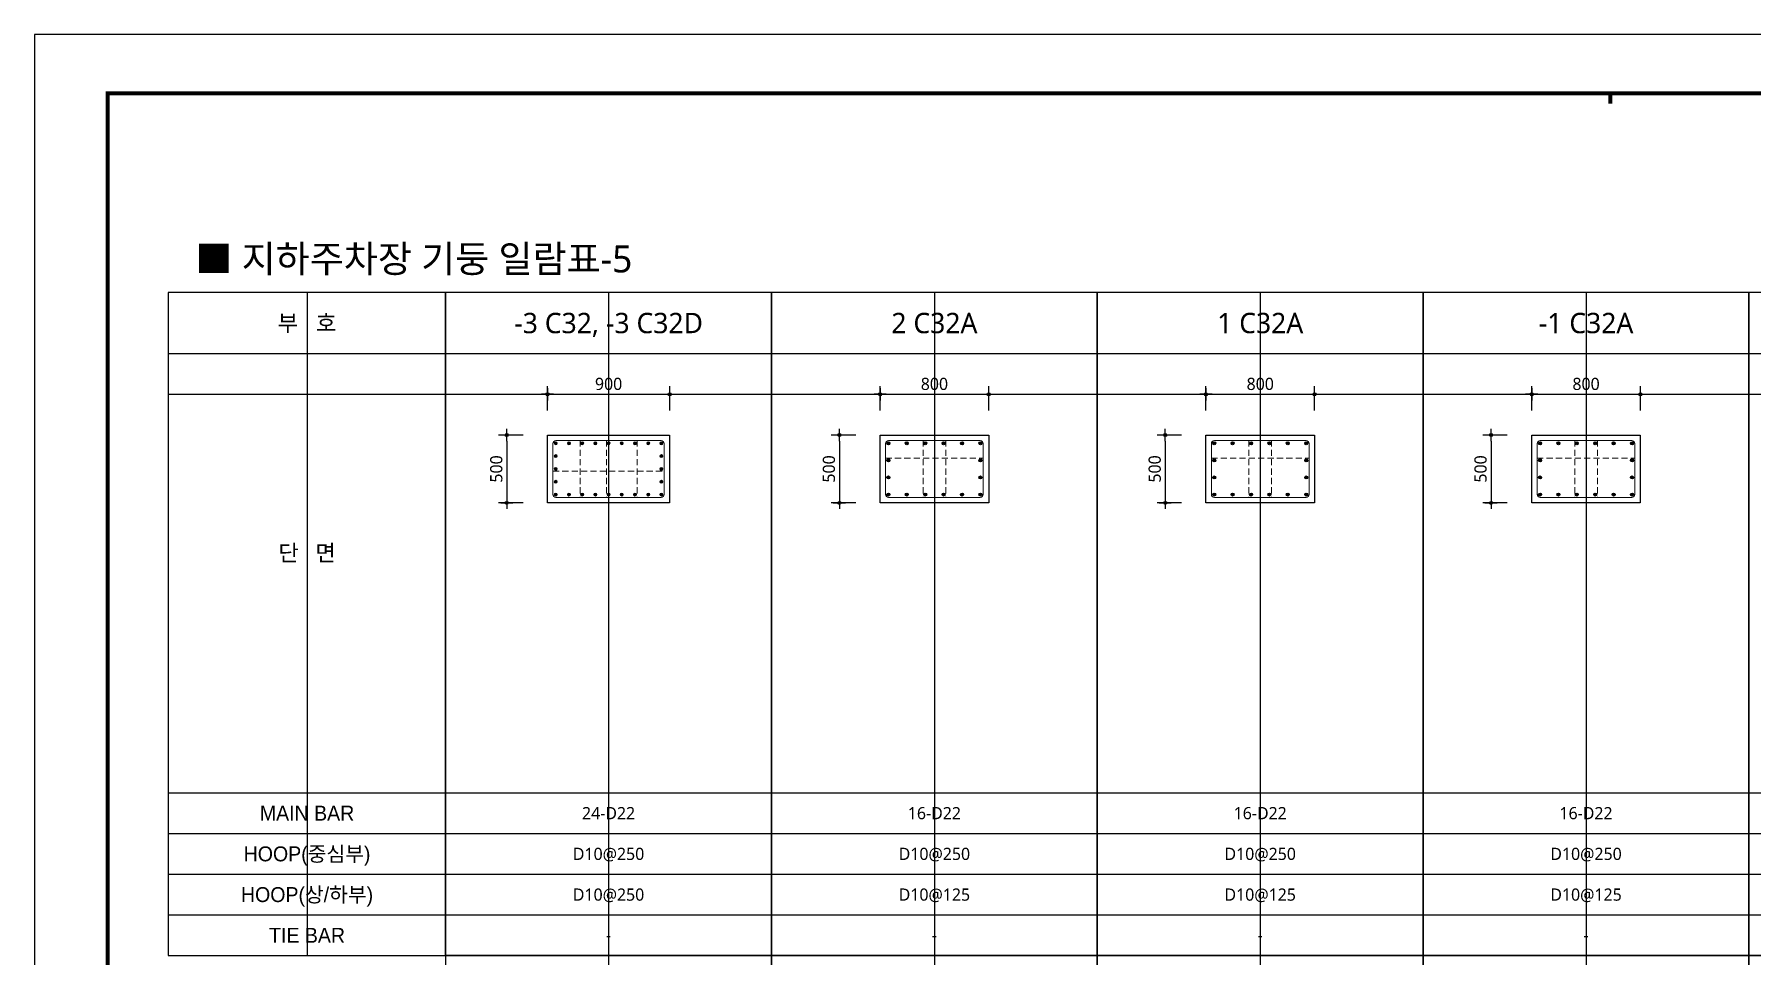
# Model space of a CAD drawing. Header units: millimetres. Extents: x 0 to 252030, y -124740 to 196020.
# Drawn here: x 126030 to 138680, y 171412 to 178200 of the extents above; entities that cross this region are included whole.
import ezdxf
from ezdxf.enums import TextEntityAlignment as Align

# ---------------------------------------------------------------- set-up
doc = ezdxf.new("R2010")
doc.units = ezdxf.units.MM
doc.header["$LTSCALE"] = 30
doc.linetypes.add('HID', pattern=[2.3, 1.5, -0.8])
doc.layers.get('DEFPOINTS').update_dxf_attribs({"color": 142})
for name, color, linetype in [('0-SEC1', 3, 'Continuous'), ('CON', 2, 'Continuous'), ('DIM', 7, 'Continuous'), ('S-철근', 3, 'Continuous'), ('SHEET', 7, 'Continuous'), ('TEXT', 6, 'Continuous'), ('TXT', 3, 'Continuous'), ('XR-FORM_(도룡동)$0$Sheet', 7, 'Continuous')]:
    doc.layers.add(name, color=color, linetype=linetype)
doc.layers.add('HoopBar', color=1, linetype='Continuous', lineweight=0)
doc.layers.add('TieBar', color=7, linetype='HID', lineweight=0)
doc.styles.get("Standard").update_dxf_attribs({"font": 'malgun.ttf'})
doc.styles.add('돋움', font='Dotum.ttf')
doc.styles.add('맑은 고딕', font='malgun.ttf')
doc.dimstyles.new('30NDIM', dxfattribs={"dimscale": 50, "dimtxt": 3, "dimasz": 1.5, "dimexe": 2, "dimexo": 6, "dimgap": 1, "dimtad": 1, "dimdec": 0, "dimrnd": 0.25, "dimzin": 0, "dimdsep": 46, "dimtxsty": 'Standard', "dimblk": 'Z_DOT', "dimcen": 5, "dimclrd": 256, "dimclre": 256, "dimclrt": 3, "dimadec": 0, "dimazin": 0, "dimtm": 1e-09, "dimtfac": 1, "dimtdec": 0, "dimtix": 1, "dimtmove": 2, "dimatfit": 1, "dimldrblk": 'Z_DOT', "dimfxl": 1, "dimtolj": 1, "dimtzin": 0, "dimarcsym": 0})

# ---------------------------------------------------------------- blocks, each defined once
blk = doc.blocks.new('XR-FORM_(도룡동)$0$S')
at = {"layer": 'XR-FORM_(도룡동)$0$Sheet', "const_width": 100}
blk.add_lwpolyline([(1850, 57950), (82250, 57950), (82250, 1200), (1850, 1200)], close=True, dxfattribs=at)
at = {"layer": 'XR-FORM_(도룡동)$0$Sheet', "linetype": 'Continuous', "const_width": 100}
blk.add_lwpolyline([(38745, 57950), (38745, 57700)], dxfattribs=at)
blk = doc.blocks.new('XR-FORM_(도룡동)', base_point=(101.33, -56114.51))
at = {"layer": 'DEFPOINTS'}
blk.add_lwpolyline([(0, 0), (420, 0), (420, 297), (0, 297)], close=True, dxfattribs=at)
at = {"xscale": 0.005, "yscale": 0.005, "zscale": 0.005}
blk.add_blockref('XR-FORM_(도룡동)$0$S', (-0.25, 0), dxfattribs=at)
blk = doc.blocks.new('*U56')
at = {"layer": 'DEFPOINTS'}
for p, q in [((-1021, 4886), (-1021, 0)), ((-2043, 4136), (0, 4136))]:
    blk.add_line(p, q, dxfattribs=at)
at = {"layer": 'SHEET'}
blk.add_line((-2043, 4436), (0, 4436), dxfattribs=at)
at = {"layer": 'SHEET', "color": 6}
for p, q in [((-2043, 1200), (0, 1200)), ((-2043, 900), (0, 900)), ((-2043, 600), (0, 600)), ((-2043, 300), (0, 300))]:
    blk.add_line(p, q, dxfattribs=at)
at = {"layer": 'SHEET'}
blk.add_lwpolyline([(0, 4886), (-2043, 4886), (-2043, 0), (0, 0)], close=True, dxfattribs=at)
at = {"layer": 'TXT'}
for s, height, style, p in [('부   호', 120, '돋움', (-1021, 4661)), ('단   면', 120, '맑은 고딕', (-1021, 2968)), ('MAIN BAR', 110, '돋움', (-1021, 1050)), ('HOOP(중심부)', 110, '돋움', (-1021, 750)), ('HOOP(상/하부)', 110, '돋움', (-1021, 450)), ('TIE BAR', 110, '돋움', (-1021, 150))]:
    blk.add_text(s, height=height, dxfattribs=dict(at, style=style)).set_placement(p, align=Align.MIDDLE_CENTER)
blk = doc.blocks.new('Z_DOT')
at = {"layer": 'DIM', "color": 0}
for p, q in [((-1, 0), (1, 0)), ((0, -1), (0, 1))]:
    blk.add_line(p, q, dxfattribs=at)
for radius in [0.25, 0.125]:
    blk.add_circle((0, 0), radius, dxfattribs=at)
blk = doc.blocks.new('*D1213')
at = {"layer": 'DEFPOINTS', "color": 0, "transparency": 16777216}
for p in [(132260, 175248), (131960, 174748), (132260, 174748)]:
    blk.add_point(p, dxfattribs=at)
at = {"layer": 'DIM', "lineweight": -2, "transparency": 16777216}
for p, q in [((132080, 175248), (131900, 175248)), ((131960, 175203), (131960, 174793)), ((132080, 174748), (131900, 174748))]:
    blk.add_line(p, q, dxfattribs=at)
at = {"layer": 'DIM', "lineweight": -2, "transparency": 16777216, "xscale": 45, "yscale": 45, "zscale": 45}
for p, rotation in [((131960, 175248), 90), ((131960, 174748), 270)]:
    blk.add_blockref('Z_DOT', p, dxfattribs=dict(at, rotation=rotation))
at = {"layer": 'DIM', "color": 3, "transparency": 16777216, "insert": (131883, 174998), "char_height": 90, "attachment_point": 5, "rotation": 90}
blk.add_mtext('\\A1;500', dxfattribs=at)
blk = doc.blocks.new('*D1214')
at = {"layer": 'DEFPOINTS', "color": 0, "transparency": 16777216}
for p in [(133060, 175548), (132260, 175248), (133060, 175248)]:
    blk.add_point(p, dxfattribs=at)
at = {"layer": 'DIM', "lineweight": -2, "transparency": 16777216}
for p, q in [((132260, 175428), (132260, 175608)), ((133060, 175428), (133060, 175608)), ((132305, 175548), (133015, 175548))]:
    blk.add_line(p, q, dxfattribs=at)
at = {"layer": 'DIM', "lineweight": -2, "transparency": 16777216, "xscale": 45, "yscale": 45, "zscale": 45, "rotation": 180}
blk.add_blockref('Z_DOT', (132260, 175548), dxfattribs=at)
at = {"layer": 'DIM', "lineweight": -2, "transparency": 16777216, "xscale": 45, "yscale": 45, "zscale": 45}
blk.add_blockref('Z_DOT', (133060, 175548), dxfattribs=at)
at = {"layer": 'DIM', "color": 3, "transparency": 16777216, "insert": (132660, 175624), "char_height": 90, "attachment_point": 5}
blk.add_mtext('\\A1;800', dxfattribs=at)
blk = doc.blocks.new('*D1215')
at = {"layer": 'DEFPOINTS', "color": 0, "transparency": 16777216}
for p in [(134660, 175248), (134360, 174748), (134660, 174748)]:
    blk.add_point(p, dxfattribs=at)
at = {"layer": 'DIM', "lineweight": -2, "transparency": 16777216}
for p, q in [((134480, 175248), (134300, 175248)), ((134360, 175203), (134360, 174793)), ((134480, 174748), (134300, 174748))]:
    blk.add_line(p, q, dxfattribs=at)
at = {"layer": 'DIM', "lineweight": -2, "transparency": 16777216, "xscale": 45, "yscale": 45, "zscale": 45}
for p, rotation in [((134360, 175248), 90), ((134360, 174748), 270)]:
    blk.add_blockref('Z_DOT', p, dxfattribs=dict(at, rotation=rotation))
at = {"layer": 'DIM', "color": 3, "transparency": 16777216, "insert": (134283, 174998), "char_height": 90, "attachment_point": 5, "rotation": 90}
blk.add_mtext('\\A1;500', dxfattribs=at)
blk = doc.blocks.new('*D1216')
at = {"layer": 'DEFPOINTS', "color": 0, "transparency": 16777216}
for p in [(135460, 175548), (134660, 175248), (135460, 175248)]:
    blk.add_point(p, dxfattribs=at)
at = {"layer": 'DIM', "lineweight": -2, "transparency": 16777216}
for p, q in [((134660, 175428), (134660, 175608)), ((135460, 175428), (135460, 175608)), ((134705, 175548), (135415, 175548))]:
    blk.add_line(p, q, dxfattribs=at)
at = {"layer": 'DIM', "lineweight": -2, "transparency": 16777216, "xscale": 45, "yscale": 45, "zscale": 45, "rotation": 180}
blk.add_blockref('Z_DOT', (134660, 175548), dxfattribs=at)
at = {"layer": 'DIM', "lineweight": -2, "transparency": 16777216, "xscale": 45, "yscale": 45, "zscale": 45}
blk.add_blockref('Z_DOT', (135460, 175548), dxfattribs=at)
at = {"layer": 'DIM', "color": 3, "transparency": 16777216, "insert": (135060, 175624), "char_height": 90, "attachment_point": 5}
blk.add_mtext('\\A1;800', dxfattribs=at)
blk = doc.blocks.new('*D1217')
at = {"layer": 'DEFPOINTS', "color": 0, "transparency": 16777216}
for p in [(137060, 175248), (136760, 174748), (137060, 174748)]:
    blk.add_point(p, dxfattribs=at)
at = {"layer": 'DIM', "lineweight": -2, "transparency": 16777216}
for p, q in [((136880, 175248), (136700, 175248)), ((136760, 175203), (136760, 174793)), ((136880, 174748), (136700, 174748))]:
    blk.add_line(p, q, dxfattribs=at)
at = {"layer": 'DIM', "lineweight": -2, "transparency": 16777216, "xscale": 45, "yscale": 45, "zscale": 45}
for p, rotation in [((136760, 175248), 90), ((136760, 174748), 270)]:
    blk.add_blockref('Z_DOT', p, dxfattribs=dict(at, rotation=rotation))
at = {"layer": 'DIM', "color": 3, "transparency": 16777216, "insert": (136683, 174998), "char_height": 90, "attachment_point": 5, "rotation": 90}
blk.add_mtext('\\A1;500', dxfattribs=at)
blk = doc.blocks.new('*D1218')
at = {"layer": 'DEFPOINTS', "color": 0, "transparency": 16777216}
for p in [(137860, 175548), (137060, 175248), (137860, 175248)]:
    blk.add_point(p, dxfattribs=at)
at = {"layer": 'DIM', "lineweight": -2, "transparency": 16777216}
for p, q in [((137060, 175428), (137060, 175608)), ((137860, 175428), (137860, 175608)), ((137105, 175548), (137815, 175548))]:
    blk.add_line(p, q, dxfattribs=at)
at = {"layer": 'DIM', "lineweight": -2, "transparency": 16777216, "xscale": 45, "yscale": 45, "zscale": 45, "rotation": 180}
blk.add_blockref('Z_DOT', (137060, 175548), dxfattribs=at)
at = {"layer": 'DIM', "lineweight": -2, "transparency": 16777216, "xscale": 45, "yscale": 45, "zscale": 45}
blk.add_blockref('Z_DOT', (137860, 175548), dxfattribs=at)
at = {"layer": 'DIM', "color": 3, "transparency": 16777216, "insert": (137460, 175624), "char_height": 90, "attachment_point": 5}
blk.add_mtext('\\A1;800', dxfattribs=at)
blk = doc.blocks.new('*D1289')
at = {"layer": 'DEFPOINTS', "color": 0, "transparency": 16777216}
for p in [(129810, 175248), (129510, 174748), (129810, 174748)]:
    blk.add_point(p, dxfattribs=at)
at = {"layer": 'DIM', "lineweight": -2, "transparency": 16777216}
for p, q in [((129630, 175248), (129450, 175248)), ((129510, 175203), (129510, 174793)), ((129630, 174748), (129450, 174748))]:
    blk.add_line(p, q, dxfattribs=at)
at = {"layer": 'DIM', "lineweight": -2, "transparency": 16777216, "xscale": 45, "yscale": 45, "zscale": 45}
for p, rotation in [((129510, 175248), 90), ((129510, 174748), 270)]:
    blk.add_blockref('Z_DOT', p, dxfattribs=dict(at, rotation=rotation))
at = {"layer": 'DIM', "color": 3, "transparency": 16777216, "insert": (129433, 174998), "char_height": 90, "attachment_point": 5, "rotation": 90}
blk.add_mtext('\\A1;500', dxfattribs=at)
blk = doc.blocks.new('*D1290')
at = {"layer": 'DEFPOINTS', "color": 0, "transparency": 16777216}
for p in [(130710, 175548), (129810, 175248), (130710, 175248)]:
    blk.add_point(p, dxfattribs=at)
at = {"layer": 'DIM', "lineweight": -2, "transparency": 16777216}
for p, q in [((129810, 175428), (129810, 175608)), ((130710, 175428), (130710, 175608)), ((129855, 175548), (130665, 175548))]:
    blk.add_line(p, q, dxfattribs=at)
at = {"layer": 'DIM', "lineweight": -2, "transparency": 16777216, "xscale": 45, "yscale": 45, "zscale": 45, "rotation": 180}
blk.add_blockref('Z_DOT', (129810, 175548), dxfattribs=at)
at = {"layer": 'DIM', "lineweight": -2, "transparency": 16777216, "xscale": 45, "yscale": 45, "zscale": 45}
blk.add_blockref('Z_DOT', (130710, 175548), dxfattribs=at)
at = {"layer": 'DIM', "color": 3, "transparency": 16777216, "insert": (130260, 175624), "char_height": 90, "attachment_point": 5}
blk.add_mtext('\\A1;900', dxfattribs=at)
blk = doc.blocks.new('*U58')
at = {"layer": 'DEFPOINTS'}
for p, q in [((-1200, 4886), (-1200, 0)), ((-2400, 4136), (0, 4136))]:
    blk.add_line(p, q, dxfattribs=at)
at = {"layer": 'SHEET'}
blk.add_line((-2400, 4436), (0, 4436), dxfattribs=at)
at = {"layer": 'SHEET', "color": 6}
for p, q in [((-2400, 1200), (0, 1200)), ((-2400, 900), (0, 900)), ((-2400, 600), (0, 600)), ((-2400, 300), (0, 300))]:
    blk.add_line(p, q, dxfattribs=at)
at = {"layer": 'SHEET'}
blk.add_lwpolyline([(0, 4886), (-2400, 4886), (-2400, 0), (0, 0)], close=True, dxfattribs=at)

msp = doc.modelspace()

# ---------------------------------------------------------------- hatches: boundary and pattern name
at = {"layer": 'HoopBar'}
h = msp.add_hatch(color=3, dxfattribs=at)
edge = h.paths.add_edge_path()
edge.add_arc((129870.74977, 175187.00008), 11.1, 0, 180)
edge.add_arc((129870.74977, 175187.00008), 11.1, 180, 360)
h = msp.add_hatch(color=3, dxfattribs=at)
edge = h.paths.add_edge_path()
edge.add_arc((129870.74977, 175092.50008), 11.1, 0, 180)
edge.add_arc((129870.74977, 175092.50008), 11.1, 180, 360)
h = msp.add_hatch(color=3, dxfattribs=at)
edge = h.paths.add_edge_path()
edge.add_arc((129967.99977, 175187.00008), 11.1, 0, 180)
edge.add_arc((129967.99977, 175187.00008), 11.1, 180, 360)
h = msp.add_hatch(color=3, dxfattribs=at)
edge = h.paths.add_edge_path()
edge.add_arc((130065.24977, 175187.00008), 11.1, 0, 180)
edge.add_arc((130065.24977, 175187.00008), 11.1, 180, 360)
h = msp.add_hatch(color=3, dxfattribs=at)
edge = h.paths.add_edge_path()
edge.add_arc((130162.49977, 175187.00008), 11.1, 0, 180)
edge.add_arc((130162.49977, 175187.00008), 11.1, 180, 360)
h = msp.add_hatch(color=3, dxfattribs=at)
edge = h.paths.add_edge_path()
edge.add_arc((130259.74977, 175187.00008), 11.1, 0, 180)
edge.add_arc((130259.74977, 175187.00008), 11.1, 180, 360)
h = msp.add_hatch(color=3, dxfattribs=at)
edge = h.paths.add_edge_path()
edge.add_arc((130356.99977, 175187.00008), 11.1, 0, 180)
edge.add_arc((130356.99977, 175187.00008), 11.1, 180, 360)
h = msp.add_hatch(color=3, dxfattribs=at)
edge = h.paths.add_edge_path()
edge.add_arc((130454.24977, 175187.00008), 11.1, 0, 180)
edge.add_arc((130454.24977, 175187.00008), 11.1, 180, 360)
h = msp.add_hatch(color=3, dxfattribs=at)
edge = h.paths.add_edge_path()
edge.add_arc((130551.49977, 175187.00008), 11.1, 0, 180)
edge.add_arc((130551.49977, 175187.00008), 11.1, 180, 360)
h = msp.add_hatch(color=3, dxfattribs=at)
edge = h.paths.add_edge_path()
edge.add_arc((130648.74977, 175187.00008), 11.1, 0, 180)
edge.add_arc((130648.74977, 175187.00008), 11.1, 180, 360)
h = msp.add_hatch(color=3, dxfattribs=at)
edge = h.paths.add_edge_path()
edge.add_arc((130648.74977, 175092.50008), 11.1, 0, 180)
edge.add_arc((130648.74977, 175092.50008), 11.1, 180, 360)
h = msp.add_hatch(color=3, dxfattribs=at)
edge = h.paths.add_edge_path()
edge.add_arc((129870.74977, 174998.00008), 11.1, 0, 180)
edge.add_arc((129870.74977, 174998.00008), 11.1, 180, 360)
h = msp.add_hatch(color=3, dxfattribs=at)
edge = h.paths.add_edge_path()
edge.add_arc((130648.74977, 174998.00008), 11.1, 0, 180)
edge.add_arc((130648.74977, 174998.00008), 11.1, 180, 360)
h = msp.add_hatch(color=3, dxfattribs=at)
edge = h.paths.add_edge_path()
edge.add_arc((129870.74977, 174903.50008), 11.1, 0, 180)
edge.add_arc((129870.74977, 174903.50008), 11.1, 180, 360)
h = msp.add_hatch(color=3, dxfattribs=at)
edge = h.paths.add_edge_path()
edge.add_arc((129870.74977, 174809.00008), 11.1, 0, 180)
edge.add_arc((129870.74977, 174809.00008), 11.1, 180, 360)
h = msp.add_hatch(color=3, dxfattribs=at)
edge = h.paths.add_edge_path()
edge.add_arc((129967.99977, 174809.00008), 11.1, 0, 180)
edge.add_arc((129967.99977, 174809.00008), 11.1, 180, 360)
h = msp.add_hatch(color=3, dxfattribs=at)
edge = h.paths.add_edge_path()
edge.add_arc((130065.24977, 174809.00008), 11.1, 0, 180)
edge.add_arc((130065.24977, 174809.00008), 11.1, 180, 360)
h = msp.add_hatch(color=3, dxfattribs=at)
edge = h.paths.add_edge_path()
edge.add_arc((130162.49977, 174809.00008), 11.1, 0, 180)
edge.add_arc((130162.49977, 174809.00008), 11.1, 180, 360)
h = msp.add_hatch(color=3, dxfattribs=at)
edge = h.paths.add_edge_path()
edge.add_arc((130259.74977, 174809.00008), 11.1, 0, 180)
edge.add_arc((130259.74977, 174809.00008), 11.1, 180, 360)
h = msp.add_hatch(color=3, dxfattribs=at)
edge = h.paths.add_edge_path()
edge.add_arc((130356.99977, 174809.00008), 11.1, 0, 180)
edge.add_arc((130356.99977, 174809.00008), 11.1, 180, 360)
h = msp.add_hatch(color=3, dxfattribs=at)
edge = h.paths.add_edge_path()
edge.add_arc((130454.24977, 174809.00008), 11.1, 0, 180)
edge.add_arc((130454.24977, 174809.00008), 11.1, 180, 360)
h = msp.add_hatch(color=3, dxfattribs=at)
edge = h.paths.add_edge_path()
edge.add_arc((130551.49977, 174809.00008), 11.1, 0, 180)
edge.add_arc((130551.49977, 174809.00008), 11.1, 180, 360)
h = msp.add_hatch(color=3, dxfattribs=at)
edge = h.paths.add_edge_path()
edge.add_arc((130648.74977, 174903.50008), 11.1, 0, 180)
edge.add_arc((130648.74977, 174903.50008), 11.1, 180, 360)
h = msp.add_hatch(color=3, dxfattribs=at)
edge = h.paths.add_edge_path()
edge.add_arc((130648.74977, 174809.00008), 11.1, 0, 180)
edge.add_arc((130648.74977, 174809.00008), 11.1, 180, 360)
at = {"layer": 'S-철근'}
h = msp.add_hatch(color=256, dxfattribs=at)
edge = h.paths.add_edge_path()
edge.add_arc((132320.74977, 175187.00008), 11.1, 0, 180)
edge.add_arc((132320.74977, 175187.00008), 11.1, 180, 360)
h = msp.add_hatch(color=256, dxfattribs=at)
edge = h.paths.add_edge_path()
edge.add_arc((132456.34977, 175187.00008), 11.1, 0, 180)
edge.add_arc((132456.34977, 175187.00008), 11.1, 180, 360)
h = msp.add_hatch(color=256, dxfattribs=at)
edge = h.paths.add_edge_path()
edge.add_arc((132591.94977, 175187.00008), 11.1, 0, 180)
edge.add_arc((132591.94977, 175187.00008), 11.1, 180, 360)
h = msp.add_hatch(color=256, dxfattribs=at)
edge = h.paths.add_edge_path()
edge.add_arc((132727.54977, 175187.00008), 11.1, 0, 180)
edge.add_arc((132727.54977, 175187.00008), 11.1, 180, 360)
h = msp.add_hatch(color=256, dxfattribs=at)
edge = h.paths.add_edge_path()
edge.add_arc((132863.14977, 175187.00008), 11.1, 0, 180)
edge.add_arc((132863.14977, 175187.00008), 11.1, 180, 360)
h = msp.add_hatch(color=256, dxfattribs=at)
edge = h.paths.add_edge_path()
edge.add_arc((132998.74977, 175187.00008), 11.1, 0, 180)
edge.add_arc((132998.74977, 175187.00008), 11.1, 180, 360)
h = msp.add_hatch(color=256, dxfattribs=at)
edge = h.paths.add_edge_path()
edge.add_arc((134720.74977, 175186.99975), 11.1, 0, 180)
edge.add_arc((134720.74977, 175186.99975), 11.1, 180, 360)
h = msp.add_hatch(color=256, dxfattribs=at)
edge = h.paths.add_edge_path()
edge.add_arc((134856.34977, 175186.99975), 11.1, 0, 180)
edge.add_arc((134856.34977, 175186.99975), 11.1, 180, 360)
h = msp.add_hatch(color=256, dxfattribs=at)
edge = h.paths.add_edge_path()
edge.add_arc((134991.94977, 175186.99975), 11.1, 0, 180)
edge.add_arc((134991.94977, 175186.99975), 11.1, 180, 360)
h = msp.add_hatch(color=256, dxfattribs=at)
edge = h.paths.add_edge_path()
edge.add_arc((135127.54977, 175186.99975), 11.1, 0, 180)
edge.add_arc((135127.54977, 175186.99975), 11.1, 180, 360)
h = msp.add_hatch(color=256, dxfattribs=at)
edge = h.paths.add_edge_path()
edge.add_arc((135263.14977, 175186.99975), 11.1, 0, 180)
edge.add_arc((135263.14977, 175186.99975), 11.1, 180, 360)
h = msp.add_hatch(color=256, dxfattribs=at)
edge = h.paths.add_edge_path()
edge.add_arc((135398.74977, 175186.99975), 11.1, 0, 180)
edge.add_arc((135398.74977, 175186.99975), 11.1, 180, 360)
h = msp.add_hatch(color=256, dxfattribs=at)
edge = h.paths.add_edge_path()
edge.add_arc((137120.74977, 175186.99975), 11.1, 0, 180)
edge.add_arc((137120.74977, 175186.99975), 11.1, 180, 360)
h = msp.add_hatch(color=256, dxfattribs=at)
edge = h.paths.add_edge_path()
edge.add_arc((137256.34977, 175186.99975), 11.1, 0, 180)
edge.add_arc((137256.34977, 175186.99975), 11.1, 180, 360)
h = msp.add_hatch(color=256, dxfattribs=at)
edge = h.paths.add_edge_path()
edge.add_arc((137391.94977, 175186.99975), 11.1, 0, 180)
edge.add_arc((137391.94977, 175186.99975), 11.1, 180, 360)
h = msp.add_hatch(color=256, dxfattribs=at)
edge = h.paths.add_edge_path()
edge.add_arc((137527.54977, 175186.99975), 11.1, 0, 180)
edge.add_arc((137527.54977, 175186.99975), 11.1, 180, 360)
h = msp.add_hatch(color=256, dxfattribs=at)
edge = h.paths.add_edge_path()
edge.add_arc((137663.14977, 175186.99975), 11.1, 0, 180)
edge.add_arc((137663.14977, 175186.99975), 11.1, 180, 360)
h = msp.add_hatch(color=256, dxfattribs=at)
edge = h.paths.add_edge_path()
edge.add_arc((137798.74977, 175186.99975), 11.1, 0, 180)
edge.add_arc((137798.74977, 175186.99975), 11.1, 180, 360)
h = msp.add_hatch(color=256, dxfattribs=at)
edge = h.paths.add_edge_path()
edge.add_arc((132320.74977, 175061.00008), 11.1, 0, 180)
edge.add_arc((132320.74977, 175061.00008), 11.1, 180, 360)
h = msp.add_hatch(color=256, dxfattribs=at)
edge = h.paths.add_edge_path()
edge.add_arc((132998.74977, 175061.00008), 11.1, 0, 180)
edge.add_arc((132998.74977, 175061.00008), 11.1, 180, 360)
h = msp.add_hatch(color=256, dxfattribs=at)
edge = h.paths.add_edge_path()
edge.add_arc((134720.74977, 175060.99975), 11.1, 0, 180)
edge.add_arc((134720.74977, 175060.99975), 11.1, 180, 360)
h = msp.add_hatch(color=256, dxfattribs=at)
edge = h.paths.add_edge_path()
edge.add_arc((135398.74977, 175060.99975), 11.1, 0, 180)
edge.add_arc((135398.74977, 175060.99975), 11.1, 180, 360)
h = msp.add_hatch(color=256, dxfattribs=at)
edge = h.paths.add_edge_path()
edge.add_arc((137120.74977, 175060.99975), 11.1, 0, 180)
edge.add_arc((137120.74977, 175060.99975), 11.1, 180, 360)
h = msp.add_hatch(color=256, dxfattribs=at)
edge = h.paths.add_edge_path()
edge.add_arc((137798.74977, 175060.99975), 11.1, 0, 180)
edge.add_arc((137798.74977, 175060.99975), 11.1, 180, 360)
h = msp.add_hatch(color=256, dxfattribs=at)
edge = h.paths.add_edge_path()
edge.add_arc((132320.74977, 174935.00008), 11.1, 0, 180)
edge.add_arc((132320.74977, 174935.00008), 11.1, 180, 360)
h = msp.add_hatch(color=256, dxfattribs=at)
edge = h.paths.add_edge_path()
edge.add_arc((132320.74977, 174809.00008), 11.1, 0, 180)
edge.add_arc((132320.74977, 174809.00008), 11.1, 180, 360)
h = msp.add_hatch(color=256, dxfattribs=at)
edge = h.paths.add_edge_path()
edge.add_arc((132456.34977, 174809.00008), 11.1, 0, 180)
edge.add_arc((132456.34977, 174809.00008), 11.1, 180, 360)
h = msp.add_hatch(color=256, dxfattribs=at)
edge = h.paths.add_edge_path()
edge.add_arc((132591.94977, 174809.00008), 11.1, 0, 180)
edge.add_arc((132591.94977, 174809.00008), 11.1, 180, 360)
h = msp.add_hatch(color=256, dxfattribs=at)
edge = h.paths.add_edge_path()
edge.add_arc((132727.54977, 174809.00008), 11.1, 0, 180)
edge.add_arc((132727.54977, 174809.00008), 11.1, 180, 360)
h = msp.add_hatch(color=256, dxfattribs=at)
edge = h.paths.add_edge_path()
edge.add_arc((132863.14977, 174809.00008), 11.1, 0, 180)
edge.add_arc((132863.14977, 174809.00008), 11.1, 180, 360)
h = msp.add_hatch(color=256, dxfattribs=at)
edge = h.paths.add_edge_path()
edge.add_arc((132998.74977, 174935.00008), 11.1, 0, 180)
edge.add_arc((132998.74977, 174935.00008), 11.1, 180, 360)
h = msp.add_hatch(color=256, dxfattribs=at)
edge = h.paths.add_edge_path()
edge.add_arc((132998.74977, 174809.00008), 11.1, 0, 180)
edge.add_arc((132998.74977, 174809.00008), 11.1, 180, 360)
h = msp.add_hatch(color=256, dxfattribs=at)
edge = h.paths.add_edge_path()
edge.add_arc((134720.74977, 174934.99975), 11.1, 0, 180)
edge.add_arc((134720.74977, 174934.99975), 11.1, 180, 360)
h = msp.add_hatch(color=256, dxfattribs=at)
edge = h.paths.add_edge_path()
edge.add_arc((134720.74977, 174808.99975), 11.1, 0, 180)
edge.add_arc((134720.74977, 174808.99975), 11.1, 180, 360)
h = msp.add_hatch(color=256, dxfattribs=at)
edge = h.paths.add_edge_path()
edge.add_arc((134856.34977, 174808.99975), 11.1, 0, 180)
edge.add_arc((134856.34977, 174808.99975), 11.1, 180, 360)
h = msp.add_hatch(color=256, dxfattribs=at)
edge = h.paths.add_edge_path()
edge.add_arc((134991.94977, 174808.99975), 11.1, 0, 180)
edge.add_arc((134991.94977, 174808.99975), 11.1, 180, 360)
h = msp.add_hatch(color=256, dxfattribs=at)
edge = h.paths.add_edge_path()
edge.add_arc((135127.54977, 174808.99975), 11.1, 0, 180)
edge.add_arc((135127.54977, 174808.99975), 11.1, 180, 360)
h = msp.add_hatch(color=256, dxfattribs=at)
edge = h.paths.add_edge_path()
edge.add_arc((135263.14977, 174808.99975), 11.1, 0, 180)
edge.add_arc((135263.14977, 174808.99975), 11.1, 180, 360)
h = msp.add_hatch(color=256, dxfattribs=at)
edge = h.paths.add_edge_path()
edge.add_arc((135398.74977, 174934.99975), 11.1, 0, 180)
edge.add_arc((135398.74977, 174934.99975), 11.1, 180, 360)
h = msp.add_hatch(color=256, dxfattribs=at)
edge = h.paths.add_edge_path()
edge.add_arc((135398.74977, 174808.99975), 11.1, 0, 180)
edge.add_arc((135398.74977, 174808.99975), 11.1, 180, 360)
h = msp.add_hatch(color=256, dxfattribs=at)
edge = h.paths.add_edge_path()
edge.add_arc((137120.74977, 174934.99975), 11.1, 0, 180)
edge.add_arc((137120.74977, 174934.99975), 11.1, 180, 360)
h = msp.add_hatch(color=256, dxfattribs=at)
edge = h.paths.add_edge_path()
edge.add_arc((137120.74977, 174808.99975), 11.1, 0, 180)
edge.add_arc((137120.74977, 174808.99975), 11.1, 180, 360)
h = msp.add_hatch(color=256, dxfattribs=at)
edge = h.paths.add_edge_path()
edge.add_arc((137256.34977, 174808.99975), 11.1, 0, 180)
edge.add_arc((137256.34977, 174808.99975), 11.1, 180, 360)
h = msp.add_hatch(color=256, dxfattribs=at)
edge = h.paths.add_edge_path()
edge.add_arc((137391.94977, 174808.99975), 11.1, 0, 180)
edge.add_arc((137391.94977, 174808.99975), 11.1, 180, 360)
h = msp.add_hatch(color=256, dxfattribs=at)
edge = h.paths.add_edge_path()
edge.add_arc((137527.54977, 174808.99975), 11.1, 0, 180)
edge.add_arc((137527.54977, 174808.99975), 11.1, 180, 360)
h = msp.add_hatch(color=256, dxfattribs=at)
edge = h.paths.add_edge_path()
edge.add_arc((137663.14977, 174808.99975), 11.1, 0, 180)
edge.add_arc((137663.14977, 174808.99975), 11.1, 180, 360)
h = msp.add_hatch(color=256, dxfattribs=at)
edge = h.paths.add_edge_path()
edge.add_arc((137798.74977, 174934.99975), 11.1, 0, 180)
edge.add_arc((137798.74977, 174934.99975), 11.1, 180, 360)
h = msp.add_hatch(color=256, dxfattribs=at)
edge = h.paths.add_edge_path()
edge.add_arc((137798.74977, 174808.99975), 11.1, 0, 180)
edge.add_arc((137798.74977, 174808.99975), 11.1, 180, 360)

# ---------------------------------------------------------------- linework, layer by layer
at = {"layer": 'CON', "color": 8}
for points in [[(129809.74977, 174748.00008), (129809.74977, 175248.00008), (130709.74977, 175248.00008), (130709.74977, 174748.00008)], [(132259.74977, 174748.00008), (132259.74977, 175248.00008), (133059.74977, 175248.00008), (133059.74977, 174748.00008)], [(134659.74977, 174747.99975), (134659.74977, 175247.99975), (135459.74977, 175247.99975), (135459.74977, 174747.99975)], [(137059.74977, 174747.99975), (137059.74977, 175247.99975), (137859.74977, 175247.99975), (137859.74977, 174747.99975)]]:
    msp.add_lwpolyline(points, close=True, dxfattribs=at)
at = {"layer": 'HoopBar', "color": 3}
for points in [[(129872.31977, 174788.37008, -0.4142135624), (129850.11977, 174810.57008), (129850.11977, 175185.43008, -0.4142135624), (129872.31977, 175207.63008), (130647.17977, 175207.63008, -0.4142135624), (130669.37977, 175185.43008), (130669.37977, 174810.57008, -0.4142135624), (130647.17977, 174788.37008), (129872.31977, 174788.37008)], [(132322.31977, 174788.37008, -0.4142135624), (132300.11977, 174810.57008), (132300.11977, 175185.43008, -0.4142135624), (132322.31977, 175207.63008), (132997.17977, 175207.63008, -0.4142135624), (133019.37977, 175185.43008), (133019.37977, 174810.57008, -0.4142135624), (132997.17977, 174788.37008), (132322.31977, 174788.37008)], [(134722.31977, 174788.36975, -0.4142135624), (134700.11977, 174810.56975), (134700.11977, 175185.42975, -0.4142135624), (134722.31977, 175207.62975), (135397.17977, 175207.62975, -0.4142135624), (135419.37977, 175185.42975), (135419.37977, 174810.56975, -0.4142135624), (135397.17977, 174788.36975), (134722.31977, 174788.36975)], [(137122.31977, 174788.36975, -0.4142135624), (137100.11977, 174810.56975), (137100.11977, 175185.42975, -0.4142135624), (137122.31977, 175207.62975), (137797.17977, 175207.62975, -0.4142135624), (137819.37977, 175185.42975), (137819.37977, 174810.56975, -0.4142135624), (137797.17977, 174788.36975), (137122.31977, 174788.36975)]]:
    msp.add_lwpolyline(points, format="xyb", dxfattribs=at)
for centre in [(129870.74977, 175187.00008), (129870.74977, 175092.50008), (129967.99977, 175187.00008), (130065.24977, 175187.00008), (130162.49977, 175187.00008), (130259.74977, 175187.00008), (130356.99977, 175187.00008), (130454.24977, 175187.00008), (130551.49977, 175187.00008), (130648.74977, 175187.00008), (130648.74977, 175092.50008), (129870.74977, 174998.00008), (130648.74977, 174998.00008), (129870.74977, 174903.50008), (129870.74977, 174809.00008), (129967.99977, 174809.00008), (130065.24977, 174809.00008), (130162.49977, 174809.00008), (130259.74977, 174809.00008), (130356.99977, 174809.00008), (130454.24977, 174809.00008), (130551.49977, 174809.00008), (130648.74977, 174903.50008), (130648.74977, 174809.00008)]:
    msp.add_circle(centre, 11.1, dxfattribs=at)
at = {"layer": 'S-철근'}
for centre in [(132320.74977, 175187.00008), (132456.34977, 175187.00008), (132591.94977, 175187.00008), (132727.54977, 175187.00008), (132863.14977, 175187.00008), (132998.74977, 175187.00008), (134720.74977, 175186.99975), (134856.34977, 175186.99975), (134991.94977, 175186.99975), (135127.54977, 175186.99975), (135263.14977, 175186.99975), (135398.74977, 175186.99975), (137120.74977, 175186.99975), (137256.34977, 175186.99975), (137391.94977, 175186.99975), (137527.54977, 175186.99975), (137663.14977, 175186.99975), (137798.74977, 175186.99975), (132320.74977, 175061.00008), (132998.74977, 175061.00008), (134720.74977, 175060.99975), (135398.74977, 175060.99975), (137120.74977, 175060.99975), (137798.74977, 175060.99975), (132320.74977, 174935.00008), (132320.74977, 174809.00008), (132456.34977, 174809.00008), (132591.94977, 174809.00008), (132727.54977, 174809.00008), (132863.14977, 174809.00008), (132998.74977, 174935.00008), (132998.74977, 174809.00008), (134720.74977, 174934.99975), (134720.74977, 174808.99975), (134856.34977, 174808.99975), (134991.94977, 174808.99975), (135127.54977, 174808.99975), (135263.14977, 174808.99975), (135398.74977, 174934.99975), (135398.74977, 174808.99975), (137120.74977, 174934.99975), (137120.74977, 174808.99975), (137256.34977, 174808.99975), (137391.94977, 174808.99975), (137527.54977, 174808.99975), (137663.14977, 174808.99975), (137798.74977, 174934.99975), (137798.74977, 174808.99975)]:
    msp.add_circle(centre, 11.1, dxfattribs=at)
at = {"layer": 'TieBar'}
for p, q in [((130049.38477, 175207.63008), (130049.38477, 174788.37008)), ((130243.88477, 175207.63008), (130243.88477, 174788.37008)), ((130470.11477, 175207.63008), (130470.11477, 174788.37008)), ((132576.08477, 175207.63008), (132576.08477, 174788.37008)), ((132743.41477, 175207.63008), (132743.41477, 174788.37008)), ((134976.08477, 175207.62975), (134976.08477, 174788.36975)), ((135143.41477, 175207.62975), (135143.41477, 174788.36975)), ((137376.08477, 175207.62975), (137376.08477, 174788.36975)), ((137543.41477, 175207.62975), (137543.41477, 174788.36975)), ((132300.11977, 175076.86508), (133019.37977, 175076.86508)), ((134700.11977, 175076.86475), (135419.37977, 175076.86475)), ((137100.11977, 175076.86475), (137819.37977, 175076.86475)), ((129850.11977, 174982.13508), (130669.37977, 174982.13508))]:
    msp.add_line(p, q, dxfattribs=at)

# ---------------------------------------------------------------- block references
for name, p in [('*U56', (129059.75002, 171412.00008)), ('*U58', (131459.75002, 171412.00008)), ('*U58', (133859.75002, 171412.00008)), ('*U58', (136259.75002, 171412.00008)), ('*U58', (138659.75002, 171412.00008)), ('*U58', (141059.75002, 171412.00041)), ('*U58', (131459.75002, 166526.00008)), ('*U58', (133859.75002, 166526.00008)), ('*U58', (136259.75002, 166526.00008)), ('*U58', (138659.75002, 166526.00008)), ('*U58', (141059.75002, 166526.00041))]:
    msp.add_blockref(name, p)
at = {"layer": '0-SEC1', "xscale": 60, "yscale": 60, "zscale": 60}
msp.add_blockref('XR-FORM_(도룡동)', (132110.02429, -3206490.57868), dxfattribs=at)

# ---------------------------------------------------------------- texts
at = {"layer": 'TEXT', "style": '맑은 고딕'}
msp.add_text('■ 지하주차장 기둥 일람표-5', height=200, dxfattribs=at).set_placement((127216.07521, 176545.93531), align=Align.MIDDLE_LEFT)
at = {"layer": 'TXT', "color": 2, "style": '맑은 고딕'}
for s, p in [('-3 C32, -3 C32D', (130259.74977, 176073.00008)), ('2 C32A', (132659.74977, 176073.00008)), ('1 C32A', (135059.74977, 176072.99975)), ('-1 C32A', (137459.74977, 176072.99975))]:
    msp.add_text(s, height=150, dxfattribs=at).set_placement(p, align=Align.MIDDLE_CENTER)
at = {"layer": 'TXT', "style": '맑은 고딕'}
for s, p in [('24-D22', (130259.74977, 172462.00008)), ('16-D22', (132659.74977, 172462.00008)), ('16-D22', (135059.74977, 172461.99975)), ('16-D22', (137459.74977, 172461.99975)), ('D10@250', (130259.74977, 172162.00008)), ('D10@250', (132659.74977, 172162.00008)), ('D10@250', (135059.74977, 172161.99975)), ('D10@250', (137459.74977, 172161.99975)), ('D10@250', (130259.74977, 171862.00008)), ('D10@125', (132659.74977, 171862.00008)), ('D10@125', (135059.74977, 171861.99975)), ('D10@125', (137459.74977, 171861.99975)), ('-', (130259.74977, 171562.00008)), ('-', (132659.74977, 171562.00008)), ('-', (135059.74977, 171561.99975)), ('-', (137459.74977, 171561.99975))]:
    msp.add_text(s, height=90, dxfattribs=at).set_placement(p, align=Align.MIDDLE_CENTER)

# ---------------------------------------------------------------- dimensions: what is measured, and where the dimension line sits
at = {"layer": 'DIM'}
for base, p1, p2, picture, middle in [((130709.74977, 175548.00008), (129809.74977, 175248.00008), (130709.74977, 175248.00008), '*D1290', (130259.74977, 175624.49804)), ((133059.74977, 175548.00008), (132259.74977, 175248.00008), (133059.74977, 175248.00008), '*D1214', (132659.74977, 175624.49804)), ((135459.74977, 175547.99975), (134659.74977, 175247.99975), (135459.74977, 175247.99975), '*D1216', (135059.74977, 175624.49772)), ((137859.74977, 175547.99975), (137059.74977, 175247.99975), (137859.74977, 175247.99975), '*D1218', (137459.74977, 175624.49772))]:
    dim = msp.add_linear_dim(base=base, p1=p1, p2=p2, dimstyle='30NDIM', override={"dimscale": 30, "dimtxsty": 'Standard'}, dxfattribs=at)
    dim.commit()
    dim.dimension.update_dxf_attribs({"geometry": picture, "text_midpoint": middle})
for base, p1, p2, picture, middle in [((129509.74977, 174748.00008), (129809.74977, 175248.00008), (129809.74977, 174748.00008), '*D1289', (129433.25181, 174998.00008)), ((131959.74977, 174748.00008), (132259.74977, 175248.00008), (132259.74977, 174748.00008), '*D1213', (131883.25181, 174998.00008)), ((134359.74977, 174747.99975), (134659.74977, 175247.99975), (134659.74977, 174747.99975), '*D1215', (134283.25181, 174997.99975)), ((136759.74977, 174747.99975), (137059.74977, 175247.99975), (137059.74977, 174747.99975), '*D1217', (136683.25181, 174997.99975))]:
    dim = msp.add_linear_dim(base=base, p1=p1, p2=p2, angle=270, dimstyle='30NDIM', override={"dimscale": 30, "dimtxsty": 'Standard'}, dxfattribs=at)
    dim.commit()
    dim.dimension.update_dxf_attribs({"geometry": picture, "text_midpoint": middle})

doc.saveas('drawing.dxf')
